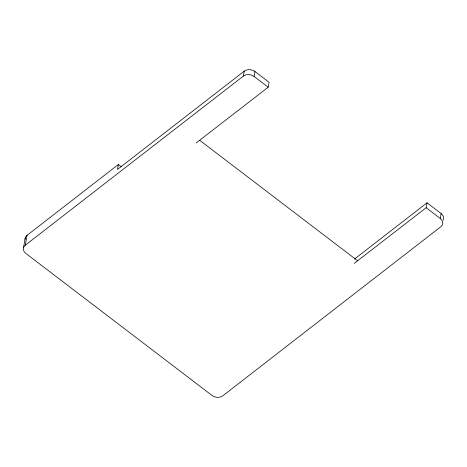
<?xml version="1.0" encoding="UTF-8"?>
<svg xmlns="http://www.w3.org/2000/svg" width="467" height="467" viewBox="0 0 467 467"><rect width="100%" height="100%" fill="white"/><g stroke="black" fill="none" stroke-linecap="round" stroke-linejoin="round"><path stroke-width="0.7" d="M23.502 247.743L25.259 237.878M354.482 259.062L427.042 202.801L441.146 213.559L440.27 218.492A7.635 5.762 10.1 0 1 440.836 226.728L222.741 395.847A7.635 5.762 10.1 0 1 212.03 395.473L25.854 253.441A7.635 5.762 10.1 0 1 25.282 245.204L27.039 235.339L118.338 164.542L121.233 166.754M118.338 164.542L117.456 169.474L244.259 71.153A7.635 5.762 10.1 0 1 254.97 71.527L269.08 82.285L268.198 87.218L196.228 142.908M25.282 245.204L243.383 76.086L244.259 71.153M268.198 87.218L254.095 76.46L254.97 71.527M354.196 263.423L426.161 207.733L427.042 202.801M426.161 207.733L440.27 218.492M199.724 140.31L357.693 260.825M25.107 239.378A7.635 5.762 10.1 0 1 27.039 235.339M441.146 213.559A7.635 5.762 10.1 0 1 443.107 220.196M243.383 76.086A7.635 5.762 10.1 0 1 254.095 76.46"/></g></svg>
